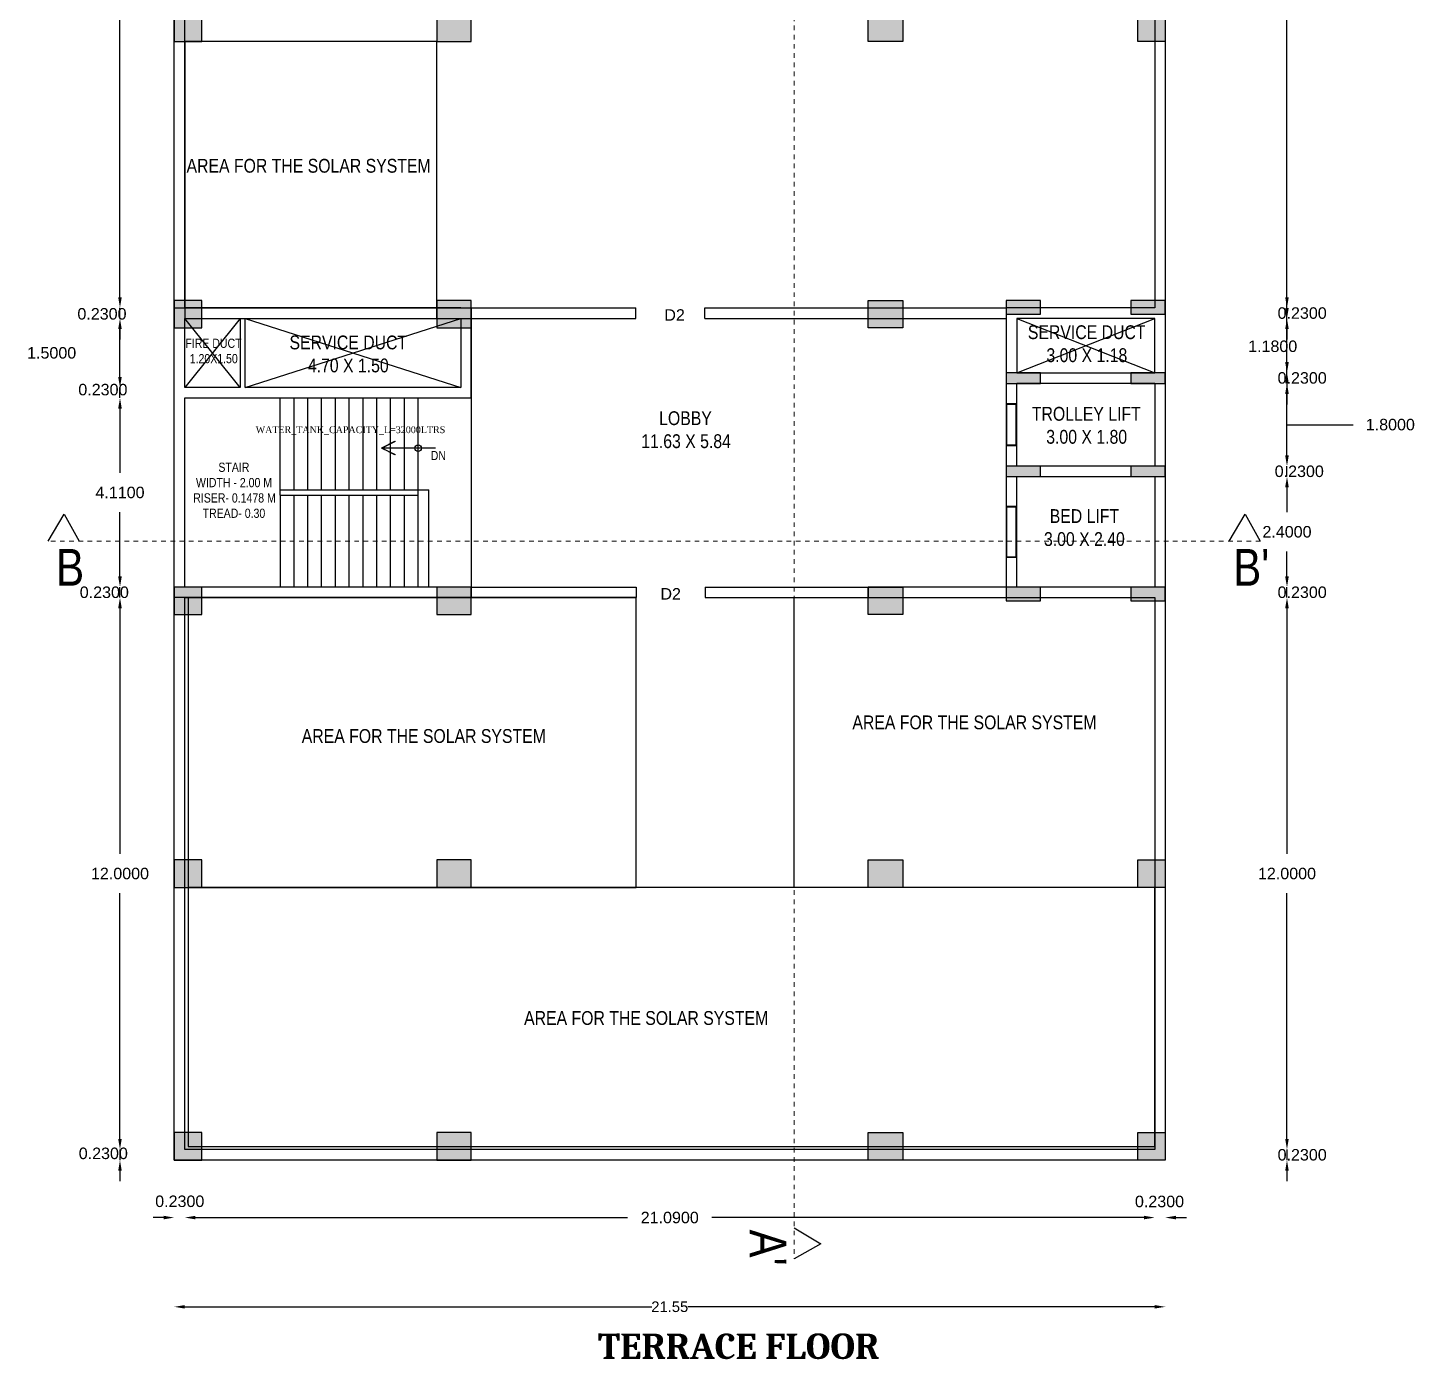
# Model space of a CAD drawing. Header units: metres. Extents: x -38 to 401, y 28 to 287.
# Drawn here: x 267.97 to 298.12, y 28.43 to 57.38 of the extents above; entities that cross this region are included whole.
import ezdxf

# ---------------------------------------------------------------- set-up
doc = ezdxf.new("R2010")
doc.units = ezdxf.units.M
doc.linetypes.add('CENTER', pattern=[2, 1.25, -0.25, 0.25, -0.25])
for name, color, linetype, lineweight in [('BLK_1_FLR_8_ROOF_AREA', 7, 'Continuous', 30), ('BLK_1_STAIR_HEADROOM', 7, 'Continuous', 30), ('SOLAR_PANEL', 7, 'Continuous', 30), ('UCOLUMN', 6, 'Continuous', 30)]:
    doc.layers.add(name, color=color, linetype=linetype, lineweight=lineweight)
for name, color, linetype in [('UBEAM', 1, 'Continuous'), ('UHATCH', 8, 'Continuous'), ('WATER_TANK_CALCULATION', 7, 'Continuous')]:
    doc.layers.add(name, color=color, linetype=linetype)
doc.styles.add('ED', font='romantic.ttf', dxfattribs={"width": 0.96})
doc.styles.get("Standard").update_dxf_attribs({"font": 'arial.ttf'})
doc.dimstyles.get("Standard").update_dxf_attribs({"dimtxt": 0.18, "dimasz": 0.18, "dimexe": 0.18, "dimexo": 0.0625, "dimgap": 0.09, "dimtad": 0, "dimtih": 1, "dimtoh": 1, "dimdec": 4, "dimzin": 0, "dimdsep": 46, "dimtxsty": 'Standard', "dimcen": 0.09, "dimadec": 0, "dimazin": 0, "dimtfac": 1, "dimtdec": 4, "dimtofl": 0, "dimtmove": 0, "dimatfit": 3, "dimfxl": 0, "dimtolj": 1, "dimtzin": 0, "dimarcsym": 0})

# ---------------------------------------------------------------- blocks, each defined once
blk = doc.blocks.new('*D168')
at = {"color": 0, "lineweight": -2}
for p, q in [((271.387, 29.572), (281.541, 29.572)), ((292.477, 29.572), (282.323, 29.572))]:
    blk.add_line(p, q, dxfattribs=at)
at = {"color": 0}
for points in [[(271.387, 29.61), (271.387, 29.534), (271.157, 29.572)], [(292.477, 29.61), (292.477, 29.534), (292.707, 29.572)]]:
    blk.add_solid(points, dxfattribs=at)
at = {"layer": 'Defpoints', "color": 0}
for p in [(271.157, 32.761), (292.707, 32.761), (292.707, 29.572)]:
    blk.add_point(p, dxfattribs=at)
at = {"color": 0, "lineweight": 25, "insert": (281.932, 29.572), "char_height": 0.23, "attachment_point": 5}
blk.add_mtext('\\A1;21.55', dxfattribs=at)
blk = doc.blocks.new('600X600')
at = {"layer": 'UHATCH', "linetype": 'Continuous'}
h = blk.add_hatch(color=256, dxfattribs=at)
h.dxf.hatch_style = 1
h.paths.add_polyline_path([(600, 600), (0, 600), (0, 0), (600, 0)])
at = {"layer": 'UCOLUMN', "linetype": 'Continuous'}
blk.add_lwpolyline([(0, 0), (600, 0), (600, 600), (0, 600)], close=True, dxfattribs=at)
blk = doc.blocks.new('750 x 750')
blk.add_blockref('600X600', (0, 75))
blk = doc.blocks.new('230 X 750')
at = {"layer": 'UHATCH', "linetype": 'Continuous'}
h = blk.add_hatch(color=256, dxfattribs=at)
h.dxf.hatch_style = 1
h.paths.add_polyline_path([(750, 0), (750, 230), (0, 230), (0, 0)])
at = {"layer": 'UCOLUMN', "linetype": 'Continuous'}
blk.add_lwpolyline([(0, 230), (0, 0), (750, 0), (750, 230)], close=True, dxfattribs=at)
blk = doc.blocks.new('A$C4CCF6BF3')
at = {"layer": 'UHATCH', "linetype": 'Continuous'}
h = blk.add_hatch(color=256, dxfattribs=at)
h.dxf.hatch_style = 1
h.paths.add_polyline_path([(750, 0), (750, 300), (0, 300), (0, 0)])
at = {"layer": 'UCOLUMN', "linetype": 'Continuous'}
blk.add_lwpolyline([(0, 300), (0, 0), (750, 0), (750, 300)], close=True, dxfattribs=at)
blk = doc.blocks.new('600X750')
at = {"layer": 'UHATCH', "linetype": 'Continuous'}
h = blk.add_hatch(color=256, dxfattribs=at)
h.dxf.hatch_style = 1
h.paths.add_polyline_path([(0, 600), (-750, 600), (-750, 0), (0, 0)])
at = {"layer": 'UCOLUMN', "linetype": 'Continuous'}
blk.add_lwpolyline([(0, 0), (-750, 0), (-750, 600), (0, 600)], close=True, dxfattribs=at)
blk = doc.blocks.new('300 x 750')
at = {"layer": 'UHATCH', "linetype": 'Continuous'}
h = blk.add_hatch(color=256, dxfattribs=at)
h.dxf.hatch_style = 1
h.paths.add_polyline_path([(750, 0), (750, 300), (0, 300), (0, 0)])
at = {"layer": 'UCOLUMN', "linetype": 'Continuous'}
blk.add_lwpolyline([(0, 300), (0, 0), (750, 0), (750, 300)], close=True, dxfattribs=at)
blk = doc.blocks.new('ASDFSDFSDFDFD')
at = {"layer": 'UBEAM', "linetype": 'Continuous', "xscale": -1}
for p, rotation in [((-21550, 38330), 180), ((-15840, 38330), 180), ((-6460, 38330), 180), ((750, 38330), 180), ((-15840, 35700), 180), ((-6460, 35700), 180), ((1200, 32865), 269.9999999996972), ((750, 28520), 180)]:
    blk.add_blockref('300 x 750', p, dxfattribs=dict(at, rotation=rotation))
at = {"layer": 'UBEAM', "linetype": 'Continuous'}
for p, rotation in [((-8860, 34950), 90.00000000242422), ((-8860, 32025), 90.00000000242422), ((-6160, 30920), 89.99999999916066)]:
    blk.add_blockref('300 x 750', p, dxfattribs=dict(at, rotation=rotation))
for name, p in [('300 x 750', (-15840, 30920)), ('750 x 750', (-21550, 27845)), ('750 x 750', (-21550, 21615)), ('750 x 750', (-21550, 15385)), ('750 x 750', (-21550, 9155)), ('750 x 750', (-21550, 2927)), ('750 x 750', (-21550, -3305)), ('750 x 750', (-21550, -9235)), ('750 x 750', (-21550, -15165))]:
    blk.add_blockref(name, p, dxfattribs=at)
at = {"layer": 'UBEAM', "xscale": -1}
for p in [(-15840, 27920), (-15840, 21690), (-15840, 15460), (-15840, 9230), (-15840, 3002), (-15840, -3230), (-15840, -9160), (-15840, -15090)]:
    blk.add_blockref('600X750', p, dxfattribs=at)
at = {"layer": 'UBEAM'}
for name, p in [('600X750', (-5710, 27920)), ('600X750', (-5710, 21690)), ('600X750', (-5710, 15460)), ('600X750', (-5710, 9230)), ('600X750', (-5710, 3002)), ('A$C4CCF6BF3', (-3460, 3302)), ('A$C4CCF6BF3', (-750, 3302)), ('230 X 750', (-3460, 1798)), ('230 X 750', (-750, 1798)), ('230 X 750', (-3460, -230)), ('230 X 750', (-750, -230)), ('600X750', (-5710, -3230)), ('A$C4CCF6BF3', (-3460, -2930)), ('A$C4CCF6BF3', (-750, -2930)), ('600X750', (-5710, -9160)), ('600X750', (-5710, -15090))]:
    blk.add_blockref(name, p, dxfattribs=at)
at = {"layer": 'UBEAM', "linetype": 'Continuous', "xscale": -1}
for p in [(0, 27845), (0, 21615), (0, 15385), (0, 9155), (0, -9235), (0, -15165)]:
    blk.add_blockref('750 x 750', p, dxfattribs=at)
blk = doc.blocks.new('*D268')
at = {"color": 0, "lineweight": -2}
for p, q in [((271.617, 31.512), (281.014, 31.512)), ((292.247, 31.512), (282.85, 31.512))]:
    blk.add_line(p, q, dxfattribs=at)
at = {"color": 0}
for points in [[(271.617, 31.551), (271.617, 31.474), (271.387, 31.512)], [(292.247, 31.551), (292.247, 31.474), (292.477, 31.512)]]:
    blk.add_solid(points, dxfattribs=at)
at = {"layer": 'Defpoints', "color": 0}
for p in [(271.387, 32.991), (292.477, 32.991), (292.477, 31.512)]:
    blk.add_point(p, dxfattribs=at)
at = {"color": 0, "lineweight": 25, "insert": (281.932, 31.512), "char_height": 0.25, "attachment_point": 5}
blk.add_mtext('\\A1;21.0900', dxfattribs=at)
blk = doc.blocks.new('*D269')
at = {"color": 0, "lineweight": -2}
for p, q in [((270.927, 31.512), (270.697, 31.512)), ((271.617, 31.512), (271.847, 31.512))]:
    blk.add_line(p, q, dxfattribs=at)
at = {"color": 0}
for points in [[(270.927, 31.551), (270.927, 31.474), (271.157, 31.512)], [(271.617, 31.551), (271.617, 31.474), (271.387, 31.512)]]:
    blk.add_solid(points, dxfattribs=at)
at = {"layer": 'Defpoints', "color": 0}
for p in [(271.387, 32.991), (271.157, 32.761), (271.157, 31.512)]:
    blk.add_point(p, dxfattribs=at)
at = {"color": 0, "lineweight": 25, "insert": (271.277, 31.865), "char_height": 0.25, "attachment_point": 5}
blk.add_mtext('\\A1;0.2300', dxfattribs=at)
blk = doc.blocks.new('*D270')
at = {"color": 0, "lineweight": -2}
for p, q in [((292.247, 31.512), (292.017, 31.512)), ((292.937, 31.512), (293.167, 31.512))]:
    blk.add_line(p, q, dxfattribs=at)
at = {"color": 0}
for points in [[(292.247, 31.551), (292.247, 31.474), (292.477, 31.512)], [(292.937, 31.551), (292.937, 31.474), (292.707, 31.512)]]:
    blk.add_solid(points, dxfattribs=at)
at = {"layer": 'Defpoints', "color": 0}
for p in [(292.477, 32.991), (292.707, 32.761), (292.707, 31.512)]:
    blk.add_point(p, dxfattribs=at)
at = {"color": 0, "lineweight": 25, "insert": (292.582, 31.861), "char_height": 0.25, "attachment_point": 5}
blk.add_mtext('\\A1;0.2300', dxfattribs=at)
blk = doc.blocks.new('*D271')
at = {"color": 0, "lineweight": -2}
for p, q in [((269.977, 44.761), (269.977, 39.419)), ((269.977, 33.221), (269.977, 38.563))]:
    blk.add_line(p, q, dxfattribs=at)
at = {"color": 0}
for points in [[(269.938, 44.761), (270.015, 44.761), (269.977, 44.991)], [(269.938, 33.221), (270.015, 33.221), (269.977, 32.991)]]:
    blk.add_solid(points, dxfattribs=at)
at = {"layer": 'Defpoints', "color": 0}
for p in [(271.387, 44.991), (269.977, 32.991), (271.387, 32.991)]:
    blk.add_point(p, dxfattribs=at)
at = {"color": 0, "lineweight": 25, "insert": (269.977, 38.991), "char_height": 0.25, "attachment_point": 5}
blk.add_mtext('\\A1;12.0000', dxfattribs=at)
blk = doc.blocks.new('*D30')
at = {"color": 0, "lineweight": -2}
for p, q in [((269.977, 33.221), (269.977, 33.451)), ((269.977, 32.991), (269.977, 32.761)), ((269.977, 32.531), (269.977, 32.301))]:
    blk.add_line(p, q, dxfattribs=at)
at = {"color": 0}
for points in [[(269.938, 33.221), (270.015, 33.221), (269.977, 32.991)], [(269.938, 32.531), (270.015, 32.531), (269.977, 32.761)]]:
    blk.add_solid(points, dxfattribs=at)
at = {"layer": 'Defpoints', "color": 0}
for p in [(271.387, 32.991), (269.977, 32.761), (271.157, 32.761)]:
    blk.add_point(p, dxfattribs=at)
at = {"color": 0, "lineweight": 25, "insert": (269.614, 32.907), "char_height": 0.25, "attachment_point": 5}
blk.add_mtext('\\A1;0.2300', dxfattribs=at)
blk = doc.blocks.new('*D272')
at = {"color": 0, "lineweight": -2}
for p, q in [((269.977, 45.451), (269.977, 45.681)), ((269.977, 44.991), (269.977, 45.221)), ((269.977, 44.761), (269.977, 44.531))]:
    blk.add_line(p, q, dxfattribs=at)
at = {"color": 0}
for points in [[(269.938, 45.451), (270.015, 45.451), (269.977, 45.221)], [(269.938, 44.761), (270.015, 44.761), (269.977, 44.991)]]:
    blk.add_solid(points, dxfattribs=at)
at = {"layer": 'Defpoints', "color": 0}
for p in [(269.977, 45.221), (271.387, 45.221), (271.387, 44.991)]:
    blk.add_point(p, dxfattribs=at)
at = {"color": 0, "lineweight": 25, "insert": (269.636, 45.106), "char_height": 0.25, "attachment_point": 5}
blk.add_mtext('\\A1;0.2300', dxfattribs=at)
blk = doc.blocks.new('*D273')
at = {"color": 0, "lineweight": -2}
for p, q in [((269.977, 49.101), (269.977, 47.704)), ((269.977, 45.451), (269.977, 46.848))]:
    blk.add_line(p, q, dxfattribs=at)
at = {"color": 0}
for points in [[(269.938, 49.101), (270.015, 49.101), (269.977, 49.331)], [(269.938, 45.451), (270.015, 45.451), (269.977, 45.221)]]:
    blk.add_solid(points, dxfattribs=at)
at = {"layer": 'Defpoints', "color": 0}
for p in [(269.977, 49.331), (271.387, 49.331), (271.387, 45.221)]:
    blk.add_point(p, dxfattribs=at)
at = {"color": 0, "lineweight": 25, "insert": (269.977, 47.276), "char_height": 0.25, "attachment_point": 5}
blk.add_mtext('\\A1;4.1100', dxfattribs=at)
blk = doc.blocks.new('*D274')
at = {"color": 0, "lineweight": -2}
for p, q in [((269.977, 49.791), (269.977, 50.021)), ((269.977, 49.331), (269.977, 49.561)), ((269.977, 49.101), (269.977, 48.871))]:
    blk.add_line(p, q, dxfattribs=at)
at = {"color": 0}
for points in [[(269.938, 49.791), (270.015, 49.791), (269.977, 49.561)], [(269.938, 49.101), (270.015, 49.101), (269.977, 49.331)]]:
    blk.add_solid(points, dxfattribs=at)
at = {"layer": 'Defpoints', "color": 0}
for p in [(269.977, 49.561), (271.387, 49.561), (271.387, 49.331)]:
    blk.add_point(p, dxfattribs=at)
at = {"color": 0, "lineweight": 25, "insert": (269.605, 49.512), "char_height": 0.25, "attachment_point": 5}
blk.add_mtext('\\A1;0.2300', dxfattribs=at)
blk = doc.blocks.new('*D275')
at = {"color": 0, "lineweight": -2}
blk.add_line((269.977, 49.791), (269.977, 50.831), dxfattribs=at)
at = {"color": 0}
for points in [[(269.938, 50.831), (270.015, 50.831), (269.977, 51.061)], [(269.938, 49.791), (270.015, 49.791), (269.977, 49.561)]]:
    blk.add_solid(points, dxfattribs=at)
at = {"layer": 'Defpoints', "color": 0}
for p in [(269.977, 51.061), (271.387, 51.061), (271.387, 49.561)]:
    blk.add_point(p, dxfattribs=at)
at = {"color": 0, "lineweight": 25, "insert": (268.491, 50.311), "char_height": 0.25, "attachment_point": 5}
blk.add_mtext('\\A1;1.5000', dxfattribs=at)
blk = doc.blocks.new('*D276')
at = {"color": 0, "lineweight": -2}
for p, q in [((269.977, 51.521), (269.977, 51.751)), ((269.977, 51.061), (269.977, 51.291)), ((269.977, 50.831), (269.977, 50.601))]:
    blk.add_line(p, q, dxfattribs=at)
at = {"color": 0}
for points in [[(269.938, 51.521), (270.015, 51.521), (269.977, 51.291)], [(269.938, 50.831), (270.015, 50.831), (269.977, 51.061)]]:
    blk.add_solid(points, dxfattribs=at)
at = {"layer": 'Defpoints', "color": 0}
for p in [(269.977, 51.291), (271.387, 51.291), (271.387, 51.061)]:
    blk.add_point(p, dxfattribs=at)
at = {"color": 0, "lineweight": 25, "insert": (269.585, 51.159), "char_height": 0.25, "attachment_point": 5}
blk.add_mtext('\\A1;0.2300', dxfattribs=at)
blk = doc.blocks.new('*D277')
at = {"color": 0, "lineweight": -2}
for p, q in [((269.977, 75.911), (269.977, 64.144)), ((269.977, 51.521), (269.977, 63.288))]:
    blk.add_line(p, q, dxfattribs=at)
at = {"color": 0}
for points in [[(269.938, 75.911), (270.015, 75.911), (269.977, 76.141)], [(269.938, 51.521), (270.015, 51.521), (269.977, 51.291)]]:
    blk.add_solid(points, dxfattribs=at)
at = {"layer": 'Defpoints', "color": 0}
for p in [(269.977, 76.141), (271.387, 76.141), (271.387, 51.291)]:
    blk.add_point(p, dxfattribs=at)
at = {"color": 0, "lineweight": 25, "insert": (269.977, 63.716), "char_height": 0.25, "attachment_point": 5}
blk.add_mtext('\\A1;24.8500', dxfattribs=at)
blk = doc.blocks.new('*D281')
at = {"color": 0, "lineweight": -2}
for p, q in [((295.354, 44.761), (295.354, 39.419)), ((295.354, 33.221), (295.354, 38.563))]:
    blk.add_line(p, q, dxfattribs=at)
at = {"color": 0}
for points in [[(295.315, 44.761), (295.392, 44.761), (295.354, 44.991)], [(295.315, 33.221), (295.392, 33.221), (295.354, 32.991)]]:
    blk.add_solid(points, dxfattribs=at)
at = {"layer": 'Defpoints', "color": 0}
for p in [(292.477, 44.991), (295.354, 44.991), (292.477, 32.991)]:
    blk.add_point(p, dxfattribs=at)
at = {"color": 0, "lineweight": 25, "insert": (295.354, 38.991), "char_height": 0.25, "attachment_point": 5}
blk.add_mtext('\\A1;12.0000', dxfattribs=at)
blk = doc.blocks.new('*D32')
at = {"color": 0, "lineweight": -2}
for p, q in [((295.354, 33.221), (295.354, 33.451)), ((295.354, 32.991), (295.354, 32.761)), ((295.354, 32.531), (295.354, 32.301))]:
    blk.add_line(p, q, dxfattribs=at)
at = {"color": 0}
for points in [[(295.315, 33.221), (295.392, 33.221), (295.354, 32.991)], [(295.315, 32.531), (295.392, 32.531), (295.354, 32.761)]]:
    blk.add_solid(points, dxfattribs=at)
at = {"layer": 'Defpoints', "color": 0}
for p in [(292.477, 32.991), (292.707, 32.761), (295.354, 32.761)]:
    blk.add_point(p, dxfattribs=at)
at = {"color": 0, "lineweight": 25, "insert": (295.684, 32.876), "char_height": 0.25, "attachment_point": 5}
blk.add_mtext('\\A1;0.2300', dxfattribs=at)
blk = doc.blocks.new('*D282')
at = {"color": 0, "lineweight": -2}
for p, q in [((295.354, 45.451), (295.354, 45.681)), ((295.354, 44.991), (295.354, 45.221)), ((295.354, 44.761), (295.354, 44.531))]:
    blk.add_line(p, q, dxfattribs=at)
at = {"color": 0}
for points in [[(295.315, 45.451), (295.392, 45.451), (295.354, 45.221)], [(295.315, 44.761), (295.392, 44.761), (295.354, 44.991)]]:
    blk.add_solid(points, dxfattribs=at)
at = {"layer": 'Defpoints', "color": 0}
for p in [(292.477, 45.221), (292.477, 44.991), (295.354, 45.221)]:
    blk.add_point(p, dxfattribs=at)
at = {"color": 0, "lineweight": 25, "insert": (295.684, 45.106), "char_height": 0.25, "attachment_point": 5}
blk.add_mtext('\\A1;0.2300', dxfattribs=at)
blk = doc.blocks.new('*D283')
at = {"color": 0, "lineweight": -2}
for p, q in [((295.354, 47.391), (295.354, 46.849)), ((295.354, 45.451), (295.354, 45.993))]:
    blk.add_line(p, q, dxfattribs=at)
at = {"color": 0}
for points in [[(295.315, 47.391), (295.392, 47.391), (295.354, 47.621)], [(295.315, 45.451), (295.392, 45.451), (295.354, 45.221)]]:
    blk.add_solid(points, dxfattribs=at)
at = {"layer": 'Defpoints', "color": 0}
for p in [(292.477, 47.621), (295.354, 47.621), (292.477, 45.221)]:
    blk.add_point(p, dxfattribs=at)
at = {"color": 0, "lineweight": 25, "insert": (295.354, 46.421), "char_height": 0.25, "attachment_point": 5}
blk.add_mtext('\\A1;2.4000', dxfattribs=at)
blk = doc.blocks.new('*D284')
at = {"color": 0, "lineweight": -2}
for p, q in [((295.354, 48.081), (295.354, 48.311)), ((295.354, 47.621), (295.354, 47.851)), ((295.354, 47.391), (295.354, 47.161))]:
    blk.add_line(p, q, dxfattribs=at)
at = {"color": 0}
for points in [[(295.315, 48.081), (295.392, 48.081), (295.354, 47.851)], [(295.315, 47.391), (295.392, 47.391), (295.354, 47.621)]]:
    blk.add_solid(points, dxfattribs=at)
at = {"layer": 'Defpoints', "color": 0}
for p in [(292.477, 47.851), (295.354, 47.851), (292.477, 47.621)]:
    blk.add_point(p, dxfattribs=at)
at = {"color": 0, "lineweight": 25, "insert": (295.621, 47.736), "char_height": 0.25, "attachment_point": 5}
blk.add_mtext('\\A1;0.2300', dxfattribs=at)
blk = doc.blocks.new('*D285')
at = {"color": 0, "lineweight": -2}
for p, q in [((295.354, 48.081), (295.354, 49.421)), ((295.354, 48.751), (296.194, 48.751)), ((296.194, 48.751), (296.794, 48.751))]:
    blk.add_line(p, q, dxfattribs=at)
at = {"color": 0}
for points in [[(295.315, 49.421), (295.392, 49.421), (295.354, 49.651)], [(295.315, 48.081), (295.392, 48.081), (295.354, 47.851)]]:
    blk.add_solid(points, dxfattribs=at)
at = {"layer": 'Defpoints', "color": 0}
for p in [(292.477, 49.651), (295.354, 49.651), (292.477, 47.851)]:
    blk.add_point(p, dxfattribs=at)
at = {"color": 0, "lineweight": 25, "insert": (297.601, 48.751), "char_height": 0.25, "attachment_point": 5}
blk.add_mtext('\\A1;1.8000', dxfattribs=at)
blk = doc.blocks.new('*D286')
at = {"color": 0, "lineweight": -2}
for p, q in [((295.354, 50.111), (295.354, 50.341)), ((295.354, 49.651), (295.354, 49.881)), ((295.354, 49.421), (295.354, 49.191))]:
    blk.add_line(p, q, dxfattribs=at)
at = {"color": 0}
for points in [[(295.315, 50.111), (295.392, 50.111), (295.354, 49.881)], [(295.315, 49.421), (295.392, 49.421), (295.354, 49.651)]]:
    blk.add_solid(points, dxfattribs=at)
at = {"layer": 'Defpoints', "color": 0}
for p in [(292.477, 49.881), (295.354, 49.881), (292.477, 49.651)]:
    blk.add_point(p, dxfattribs=at)
at = {"color": 0, "lineweight": 25, "insert": (295.684, 49.766), "char_height": 0.25, "attachment_point": 5}
blk.add_mtext('\\A1;0.2300', dxfattribs=at)
blk = doc.blocks.new('*D287')
at = {"color": 0, "lineweight": -2}
for p, q in [((295.354, 51.291), (295.354, 51.521)), ((295.354, 49.881), (295.354, 51.061)), ((295.354, 49.651), (295.354, 49.421))]:
    blk.add_line(p, q, dxfattribs=at)
at = {"color": 0}
for points in [[(295.315, 51.291), (295.392, 51.291), (295.354, 51.061)], [(295.315, 49.651), (295.392, 49.651), (295.354, 49.881)]]:
    blk.add_solid(points, dxfattribs=at)
at = {"layer": 'Defpoints', "color": 0}
for p in [(292.477, 51.061), (295.354, 51.061), (292.477, 49.881)]:
    blk.add_point(p, dxfattribs=at)
at = {"color": 0, "lineweight": 25, "insert": (295.043, 50.454), "char_height": 0.25, "attachment_point": 5}
blk.add_mtext('\\A1;1.1800', dxfattribs=at)
blk = doc.blocks.new('*D288')
at = {"color": 0, "lineweight": -2}
for p, q in [((295.354, 51.521), (295.354, 51.751)), ((295.354, 51.061), (295.354, 51.291)), ((295.354, 50.831), (295.354, 50.601))]:
    blk.add_line(p, q, dxfattribs=at)
at = {"color": 0}
for points in [[(295.315, 51.521), (295.392, 51.521), (295.354, 51.291)], [(295.315, 50.831), (295.392, 50.831), (295.354, 51.061)]]:
    blk.add_solid(points, dxfattribs=at)
at = {"layer": 'Defpoints', "color": 0}
for p in [(292.477, 51.291), (295.354, 51.291), (292.477, 51.061)]:
    blk.add_point(p, dxfattribs=at)
at = {"color": 0, "lineweight": 25, "insert": (295.684, 51.176), "char_height": 0.25, "attachment_point": 5}
blk.add_mtext('\\A1;0.2300', dxfattribs=at)
blk = doc.blocks.new('*D289')
at = {"color": 0, "lineweight": -2}
for p, q in [((295.354, 75.911), (295.354, 64.144)), ((295.354, 51.521), (295.354, 63.288))]:
    blk.add_line(p, q, dxfattribs=at)
at = {"color": 0}
for points in [[(295.315, 75.911), (295.392, 75.911), (295.354, 76.141)], [(295.315, 51.521), (295.392, 51.521), (295.354, 51.291)]]:
    blk.add_solid(points, dxfattribs=at)
at = {"layer": 'Defpoints', "color": 0}
for p in [(294.207, 76.141), (295.354, 76.141), (292.477, 51.291)]:
    blk.add_point(p, dxfattribs=at)
at = {"color": 0, "lineweight": 25, "insert": (295.354, 63.716), "char_height": 0.25, "attachment_point": 5}
blk.add_mtext('\\A1;24.8500', dxfattribs=at)

msp = doc.modelspace()

# ---------------------------------------------------------------- linework, layer by layer
at = {"linetype": 'CENTER', "lineweight": 20, "ltscale": 0.05}
msp.add_line((284.63786, 87.82706), (284.63786, 30.61232), dxfattribs=at)
at = {"color": 7, "lineweight": 25}
for p, q in [((271.38706, 51.29091), (271.38706, 76.37091)), ((292.47706, 64.20628), (292.47706, 51.29091)), ((277.38706, 51.29091), (271.38706, 51.29091)), ((277.16706, 51.29091), (281.19552, 51.29091)), ((281.19552, 51.06091), (281.19552, 51.29091)), ((282.69552, 51.29091), (289.24706, 51.29091)), ((282.69552, 51.06091), (282.69552, 51.29091)), ((292.47706, 51.29091), (289.24706, 51.29091)), ((289.24706, 51.29091), (289.24706, 49.20091)), ((272.58706, 49.56091), (271.38706, 51.06091)), ((272.58706, 51.06091), (271.38706, 49.56091)), ((272.70206, 49.56091), (277.38706, 51.06091)), ((272.70206, 51.06091), (277.38706, 49.56091)), ((277.16706, 51.06091), (281.19552, 51.06091)), ((277.61706, 49.33091), (277.61706, 51.06091)), ((282.69552, 51.06091), (289.24706, 51.06091)), ((289.47706, 51.06091), (292.47706, 49.88091)), ((289.47706, 49.88091), (292.47706, 51.06091)), ((289.47706, 49.20091), (289.47706, 49.65091)), ((289.47706, 49.65091), (292.47706, 49.65091)), ((292.47706, 49.65091), (292.47706, 47.85091)), ((271.38706, 45.22091), (271.38706, 49.33091)), ((271.38706, 49.33091), (277.61706, 49.33091)), ((273.46206, 47.33091), (273.46206, 49.33091)), ((273.76206, 47.33091), (273.76206, 49.33091)), ((274.06206, 47.33091), (274.06206, 49.33091)), ((274.36206, 47.33091), (274.36206, 49.33091)), ((274.66206, 47.33091), (274.66206, 49.33091)), ((274.96206, 47.33091), (274.96206, 49.33091)), ((275.26206, 47.33091), (275.26206, 49.33091)), ((275.56206, 47.33091), (275.56206, 49.33091)), ((275.86206, 47.33091), (275.86206, 49.33091)), ((276.16206, 47.33091), (276.16206, 49.33091)), ((276.46206, 47.33091), (276.46206, 49.33091)), ((289.24706, 49.20091), (289.47706, 49.20091)), ((276.83979, 48.24223), (275.67379, 48.24223)), ((289.47706, 48.30091), (289.24706, 48.30091)), ((289.24706, 48.30091), (289.24706, 46.97091)), ((289.47706, 47.85091), (289.47706, 48.30091)), ((292.47706, 47.85091), (289.47706, 47.85091)), ((289.47706, 46.97091), (289.47706, 47.62091)), ((289.47706, 47.62091), (292.47706, 47.62091)), ((292.47706, 47.62091), (292.47706, 45.22091)), ((273.46206, 47.22091), (273.46206, 47.33091)), ((273.46206, 47.33091), (276.69206, 47.33091)), ((273.46206, 47.22091), (276.46206, 47.22091)), ((273.46206, 47.22091), (273.46206, 45.22091)), ((273.76206, 45.22091), (273.76206, 47.22091)), ((274.06206, 45.22091), (274.06206, 47.22091)), ((274.36206, 45.22091), (274.36206, 47.22091)), ((274.66206, 45.22091), (274.66206, 47.22091)), ((274.96206, 45.22091), (274.96206, 47.22091)), ((275.26206, 45.22091), (275.26206, 47.22091)), ((275.56206, 45.22091), (275.56206, 47.22091)), ((275.86206, 45.22091), (275.86206, 47.22091)), ((276.16206, 45.22091), (276.16206, 47.22091)), ((276.46206, 45.22091), (276.46206, 47.33091)), ((276.69206, 47.22091), (276.69206, 47.33091)), ((276.69206, 45.22091), (276.69206, 47.22091)), ((289.24706, 46.97091), (289.47706, 46.97091)), ((289.47706, 45.87091), (289.24706, 45.87091)), ((289.24706, 45.87091), (289.24706, 45.22091)), ((289.47706, 45.22091), (289.47706, 45.87091)), ((277.61706, 45.22091), (271.38706, 45.22091)), ((271.38706, 32.99091), (271.38706, 44.99091)), ((271.38706, 44.99091), (277.61706, 44.99091)), ((277.61706, 44.99091), (277.61706, 45.22091)), ((277.61706, 45.22091), (281.20239, 45.22091)), ((277.61706, 44.99091), (281.20239, 44.99091)), ((281.20239, 45.22091), (281.20239, 44.99091)), ((282.70239, 45.22091), (286.24706, 45.22091)), ((282.70239, 45.22091), (282.70239, 44.99091)), ((282.70239, 44.99091), (286.24706, 44.99091)), ((289.24706, 45.22091), (286.24706, 45.22091)), ((286.24706, 45.22091), (286.24706, 44.99091)), ((286.24706, 44.99091), (292.47706, 44.99091)), ((292.47706, 45.22091), (289.47706, 45.22091)), ((292.47706, 44.99091), (292.47706, 32.99091)), ((292.47706, 32.99091), (271.38706, 32.99091))]:
    msp.add_line(p, q, dxfattribs=at)
for points in [[(285.79706, 76.37091), (292.70706, 76.37091), (292.70706, 32.76091), (271.15706, 32.76091), (271.15706, 76.37091), (284.29706, 76.37091)], [(268.41609, 46.22091), (268.76594, 46.80378), (269.09207, 46.22091)], [(294.09778, 46.22091), (294.44763, 46.80378), (294.77375, 46.22091)], [(284.63786, 31.2883), (285.22074, 30.93845), (284.63786, 30.61232)]]:
    msp.add_lwpolyline(points, dxfattribs=at)
for points in [[(272.58706, 49.56091), (271.38706, 49.56091), (271.38706, 51.06091), (272.58706, 51.06091)], [(272.70206, 51.06091), (277.38706, 51.06091), (277.38706, 49.56091), (272.70206, 49.56091)], [(289.47706, 49.88091), (292.47706, 49.88091), (292.47706, 51.06091), (289.47706, 51.06091)], [(289.24706, 48.30091), (289.47706, 48.30091), (289.47706, 49.20091), (289.24706, 49.20091)], [(289.25706, 48.31091), (289.46706, 48.31091), (289.46706, 49.19091), (289.25706, 49.19091)], [(275.95894, 48.09986), (275.95479, 48.09532), (275.66965, 48.23769), (275.67379, 48.24223), (275.66965, 48.24677), (275.95479, 48.38915), (275.95894, 48.38461), (275.67379, 48.24223)], [(289.24706, 45.87091), (289.47706, 45.87091), (289.47706, 46.97091), (289.24706, 46.97091)], [(289.25706, 45.88091), (289.46706, 45.88091), (289.46706, 46.96091), (289.25706, 46.96091)]]:
    msp.add_lwpolyline(points, close=True, dxfattribs=at)
at = {"linetype": 'CENTER', "lineweight": 20, "ltscale": 0.05}
msp.add_lwpolyline([(294.77375, 46.22091), (268.41609, 46.22091)], dxfattribs=at)
at = {"color": 7, "lineweight": 25}
msp.add_circle((276.46206, 48.24223), 0.07122, dxfattribs=at)
at = {"layer": 'BLK_1_FLR_8_ROOF_AREA', "color": 54, "lineweight": 30}
msp.add_lwpolyline([(271.15705, 32.76091), (271.15705, 86.10527), (294.20705, 86.11091), (294.20705, 76.14091), (292.70705, 76.14091), (292.70705, 32.76091)], close=True, dxfattribs=at)
at = {"layer": 'BLK_1_STAIR_HEADROOM', "color": 1, "lineweight": 30}
msp.add_lwpolyline([(277.61706, 44.99091), (271.15705, 44.99091), (271.15705, 51.29091), (277.61706, 51.29091)], close=True, dxfattribs=at)
at = {"layer": 'SOLAR_PANEL', "color": 3, "lineweight": 30}
for points in [[(271.38706, 51.06091), (276.86706, 51.06091), (276.86706, 57.08091), (271.38706, 57.08091)], [(281.20239, 44.99091), (271.45706, 44.99091), (271.45706, 38.69091), (281.20239, 38.69091)], [(292.47706, 38.69091), (284.63786, 38.69091), (284.63786, 44.99091), (292.47706, 44.99091)], [(271.45706, 33.06091), (292.47706, 33.06091), (292.47706, 38.69091), (271.45706, 38.69091)]]:
    msp.add_lwpolyline(points, close=True, dxfattribs=at)
at = {"layer": 'WATER_TANK_CALCULATION', "color": 150, "lineweight": 30}
msp.add_lwpolyline([(277.61706, 44.99091), (271.15705, 44.99091), (271.15705, 51.29091), (277.61706, 51.29091)], close=True, dxfattribs=at)

# ---------------------------------------------------------------- block references
at = {"color": 7, "lineweight": 25, "xscale": 0.001, "yscale": 0.001, "zscale": 0.001}
msp.add_blockref('ASDFSDFSDFDFD', (292.70706, 47.85091), dxfattribs=at)
msp.add_blockref('ASDFSDFSDFDFD', (292.70706, 47.85091), dxfattribs=at)

# ---------------------------------------------------------------- texts
at = {"color": 7, "lineweight": 25, "attachment_point": 1}
for s, insert, char_height, width in [('{\\fArial Narrow|b0|i0|c0|p34;\\W5.36472; \\W1;AREA FOR THE SOLAR SYSTEM}', (270.91149, 54.52974), 0.3, 6.3081139), ('{\\fArial Narrow|b0|i0|c0|p34;\\W9.86759;  \\W1;SERVICE DUCT\\P\\W7.97132;   \\W1;4.70 X 1.50}', (271.77699, 50.68891), 0.3, 6.3081139), ('{\\fArial Narrow|b0|i0|c0|p34;\\W9.86759;  \\W1;SERVICE DUCT\\P\\W7.98596;   \\W1;3.00 X 1.18}', (287.83342, 50.91155), 0.3, 6.3081139), ('{\\fArial Narrow|b0|i0|c0|p34;\\W5.05662; \\W1;FIRE DUCT\\P{\\W6.541631; }1.20X1.50}', (271.07706, 50.62088), 0.2, 1.8424125), ('{\\fArial Narrow|b0|i0|c0|p34;\\W9.04984;   \\W1;LOBBY\\P\\W7.69545;   \\W1;11.63 X 5.84}', (279.10644, 49.04207), 0.3, 6.3081139), ('{\\fArial Narrow|b0|i0|c0|p34;\\W6.89709;   \\W1;TROLLEY LIFT\\P\\W7.98845;   \\W1;3.00 X 1.80}', (287.82906, 49.13727), 0.3, 6.3081139), ('{\\fArial Narrow|b0|i0|c0|p34;\\W7.11593;   \\W1;\\P\\W9.51865;  \\W1;DN}', (275.52173, 48.5133), 0.2, 2.7201691), ('{\\fArial Narrow|b0|i0|c0|p34;\\W9.27075; \\W1;STAIR\\P{\\W1.631566; }WIDTH - 2.00 M\\P{\\W0.642273; }RISER- 0.1478 M\\P{\\W3.902444; }TREAD- 0.30}', (271.52536, 47.92536, -12.79858), 0.2, 1.8424125), ('{\\fArial Narrow|b0|i0|c0|p34;\\W8.42564;   \\W1;BED LIFT\\P\\W7.98845;   \\W1;3.00 X 2.40}', (287.77959, 46.91403), 0.3, 6.3081139), ('{\\fArial Narrow|b0|i0|c0|p34;\\W2.40293; \\W1;B}', (267.97406, 46.04961), 0.8, 1.7202398), ("{\\fArial Narrow|b0|i0|c0|p34;B'}", (294.1827, 46.04961), 0.8, 1.7202398), ('{\\fArial Narrow|b0|i0|c0|p34;\\W5.36472; \\W1;AREA FOR THE SOLAR SYSTEM}', (285.3908, 42.42855), 0.3, 6.3081139), ('{\\fArial Narrow|b0|i0|c0|p34;\\W5.36472; \\W1;AREA FOR THE SOLAR SYSTEM}', (273.41674, 42.13225), 0.3, 6.3081139), ('{\\fArial Narrow|b0|i0|c0|p34;\\W5.36472; \\W1;AREA FOR THE SOLAR SYSTEM}', (278.25198, 36.00128), 0.3, 6.3081139), ('\\A1;{\\fCambria|b1|i0|c0|p18;TERRACE FLOOR}', (280.37097, 28.99005), 0.55, 35.3160154)]:
    msp.add_mtext(s, dxfattribs=dict(at, insert=insert, char_height=char_height, width=width))
at = {"color": 7, "lineweight": 25, "char_height": 0.25, "attachment_point": 1}
for insert in [(281.81364, 51.2612), (281.7291, 45.19825)]:
    msp.add_mtext_dynamic_manual_height_columns('D2', width=331.5310086, gutter_width=1000, heights=[0], dxfattribs=dict(at, insert=insert))
at = {"color": 7, "lineweight": 25, "insert": (284.46656, 31.74271), "char_height": 0.8, "width": 1.7202398, "attachment_point": 1, "rotation": 270}
msp.add_mtext("{\\fArial Narrow|b0|i0|c0|p34;\\W1.92006; \\W1;A'}", dxfattribs=at)
at = {"layer": 'WATER_TANK_CALCULATION', "color": 150, "linetype": 'ByBlock', "insert": (272.92832, 48.71655), "char_height": 0.15, "width": 4.0777201, "attachment_point": 1, "style": 'ED'}
msp.add_mtext('WATER_TANK_CAPACITY_L=32000LTRS', dxfattribs=at)

# ---------------------------------------------------------------- dimensions: what is measured, and where the dimension line sits
at = {"lineweight": 25}
for base, p1, p2, override, picture, middle in [((269.97675, 76.14091), (271.38706, 51.29091), (271.38706, 76.14091), {"dimscale": 1, "dimtxt": 0.25, "dimasz": 0.23, "dimgap": 0.3, "dimpost": '\\X', "dimse1": 1, "dimse2": 1, "dimtmove": 1, "dimfxl": 25.4}, '*D277', (269.97675, 63.71591)), ((295.35379, 76.14091), (292.47706, 51.29091), (294.20706, 76.14091), {"dimscale": 1, "dimtxt": 0.25, "dimasz": 0.23, "dimgap": 0.3, "dimpost": '\\X', "dimse1": 1, "dimse2": 1, "dimtmove": 1, "dimfxl": 25.4}, '*D289', (295.35379, 63.71591)), ((269.97675, 51.06091), (271.38706, 49.56091), (271.38706, 51.06091), {"dimscale": 1, "dimtxt": 0.25, "dimasz": 0.23, "dimgap": 0.3, "dimpost": '\\X', "dimse1": 1, "dimse2": 1, "dimtmove": 1, "dimfxl": 25.4}, '*D275', (268.49146, 50.31091)), ((295.35379, 49.65091), (292.47706, 47.85091), (292.47706, 49.65091), {"dimscale": 1, "dimtxt": 0.25, "dimasz": 0.23, "dimgap": 0.3, "dimpost": '\\X', "dimse1": 1, "dimse2": 1, "dimtmove": 1, "dimfxl": 25.4}, '*D285', (297.09436, 48.75091)), ((269.97675, 49.33091), (271.38706, 45.22091), (271.38706, 49.33091), {"dimscale": 1, "dimtxt": 0.25, "dimasz": 0.23, "dimgap": 0.3, "dimpost": '\\X', "dimse1": 1, "dimse2": 1, "dimtmove": 1, "dimfxl": 25.4}, '*D273', (269.97675, 47.27591)), ((295.35379, 47.62091), (292.47706, 45.22091), (292.47706, 47.62091), {"dimscale": 1, "dimtxt": 0.25, "dimasz": 0.23, "dimgap": 0.3, "dimpost": '\\X', "dimse1": 1, "dimse2": 1, "dimtmove": 1, "dimfxl": 25.4}, '*D283', (295.35379, 46.42091)), ((269.97675, 32.99091), (271.38706, 44.99091), (271.38706, 32.99091), {"dimscale": 1, "dimtxt": 0.25, "dimasz": 0.23, "dimgap": 0.3, "dimpost": '\\X', "dimse1": 1, "dimse2": 1, "dimfxl": 25.4}, '*D271', (269.97675, 38.99091)), ((295.35379, 44.99091), (292.47706, 32.99091), (292.47706, 44.99091), {"dimscale": 1, "dimtxt": 0.25, "dimasz": 0.23, "dimgap": 0.3, "dimpost": '\\X', "dimse1": 1, "dimse2": 1, "dimfxl": 25.4}, '*D281', (295.35379, 38.99091))]:
    dim = msp.add_linear_dim(base=base, p1=p1, p2=p2, angle=90, dimstyle='Standard', override=override, dxfattribs=at)
    dim.commit()
    dim.dimension.update_dxf_attribs({"geometry": picture, "text_midpoint": middle})
for base, p1, p2, picture, middle in [((269.97675, 51.29091), (271.38706, 51.06091), (271.38706, 51.29091), '*D276', (269.58531, 51.159)), ((295.35379, 51.29091), (292.47706, 51.06091), (292.47706, 51.29091), '*D288', (295.68403, 51.17591)), ((295.35379, 51.06091), (292.47706, 49.88091), (292.47706, 51.06091), '*D287', (295.04328, 50.4538)), ((295.35379, 49.88091), (292.47706, 49.65091), (292.47706, 49.88091), '*D286', (295.68403, 49.76591)), ((269.97675, 49.56091), (271.38706, 49.33091), (271.38706, 49.56091), '*D274', (269.60469, 49.5116)), ((295.35379, 47.85091), (292.47706, 47.62091), (292.47706, 47.85091), '*D284', (295.62124, 47.73591)), ((269.97675, 45.22091), (271.38706, 44.99091), (271.38706, 45.22091), '*D272', (269.63593, 45.10635)), ((295.35379, 45.22091), (292.47706, 44.99091), (292.47706, 45.22091), '*D282', (295.68403, 45.10591)), ((269.97675, 32.76091), (271.38706, 32.99091), (271.15706, 32.76091), '*D30', (269.61416, 32.9075)), ((295.35379, 32.76091), (292.47706, 32.99091), (292.70706, 32.76091), '*D32', (295.68403, 32.87591))]:
    dim = msp.add_linear_dim(base=base, p1=p1, p2=p2, angle=90, dimstyle='Standard', override={"dimscale": 1, "dimtxt": 0.25, "dimasz": 0.23, "dimgap": 0.3, "dimpost": '\\X', "dimse1": 1, "dimse2": 1, "dimtmove": 1, "dimfxl": 25.4}, dxfattribs=at)
    dim.commit()
    dim.dimension.update_dxf_attribs({"geometry": picture, "text_midpoint": middle, "dimtype": 128})
for base, p1, p2, picture, middle in [((271.15706, 31.51231), (271.38706, 32.99091), (271.15706, 32.76091), '*D269', (271.277, 31.86545)), ((292.70706, 31.51231), (292.47706, 32.99091), (292.70706, 32.76091), '*D270', (292.58241, 31.86078))]:
    dim = msp.add_linear_dim(base=base, p1=p1, p2=p2, dimstyle='Standard', override={"dimscale": 1, "dimtxt": 0.25, "dimasz": 0.23, "dimgap": 0.3, "dimpost": '\\X', "dimse1": 1, "dimse2": 1, "dimtmove": 1, "dimfxl": 25.4}, dxfattribs=at)
    dim.commit()
    dim.dimension.update_dxf_attribs({"geometry": picture, "text_midpoint": middle, "dimtype": 128})
dim = msp.add_linear_dim(base=(292.47706, 31.51231), p1=(271.38706, 32.99091), p2=(292.47706, 32.99091), dimstyle='Standard', override={"dimscale": 1, "dimtxt": 0.25, "dimasz": 0.23, "dimgap": 0.3, "dimpost": '\\X', "dimse1": 1, "dimse2": 1, "dimfxl": 25.4}, dxfattribs=at)
dim.commit()
dim.dimension.update_dxf_attribs({"geometry": '*D268', "text_midpoint": (281.93206, 31.51231)})
at = {"color": 7, "lineweight": 25}
dim = msp.add_linear_dim(base=(292.70706, 29.57212), p1=(271.15706, 32.76091), p2=(292.70706, 32.76091), text='21.55', dimstyle='Standard', override={"dimscale": 1, "dimtxt": 0.23, "dimasz": 0.23, "dimgap": 0, "dimse1": 1, "dimse2": 1, "dimtmove": 1}, dxfattribs=at)
dim.commit()
dim.dimension.update_dxf_attribs({"geometry": '*D168', "text_midpoint": (281.93206, 29.57212)})

doc.saveas('drawing.dxf')
